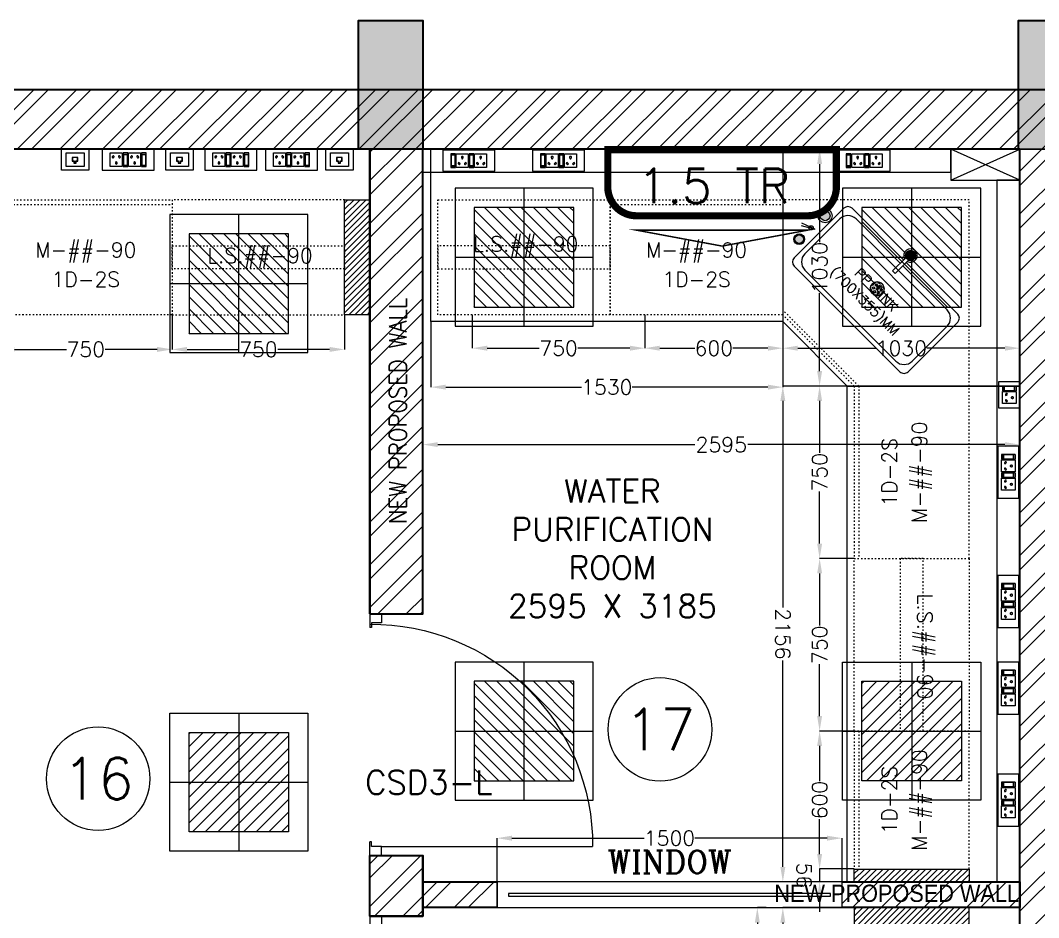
# Model space of a CAD drawing. Extents: x -52083 to 49512, y -145230 to 20224.
# Drawn here: x -31925 to -27499, y -102315 to -98414 of the extents above; entities that cross this region are included whole.
import ezdxf
from ezdxf.enums import TextEntityAlignment as Align

# ---------------------------------------------------------------- set-up
doc = ezdxf.new("R2010")
doc.units = 0
doc.header["$LTSCALE"] = 0.5
doc.header["$MEASUREMENT"] = 0
doc.header["$PDMODE"] = 32
doc.linetypes.add('ACAD_ISO03W100', pattern=[30, 12, -18])
for name, color, linetype, lineweight in [('0-1 AC UNIT', 8, 'Continuous', 25), ('1050x2100 Door', 6, 'Continuous', 5), ('COL', 1, 'Continuous', 35), ('DIM', 3, 'Continuous', 5), ('ELE-36W EMERGENCY  LED LIGHT', 7, 'Continuous', 25), ('ELE-36W LED LIGHT', 210, 'Continuous', 25), ('Hatch-1', 8, 'Continuous', 5), ('New Wall', 5, 'Continuous', 35), ('Sa-Block Text', 7, 'Continuous', 18), ('wall-1', 7, 'Continuous', 35)]:
    doc.layers.add(name, color=color, linetype=linetype, lineweight=lineweight)
for name, color, linetype in [('Asbuilt', 7, 'Continuous'), ('ELE 36W EMERGENCY LIGHT', 5, 'Continuous'), ('ELE 36W LED LIGHT', 6, 'Continuous'), ('LABOFAB', 7, 'Continuous'), ('PDF_Text', 5, 'Continuous'), ('SA-3MRP', 1, 'Continuous'), ('SA-6MRP', 1, 'Continuous'), ('SA-6MUP', 223, 'Continuous'), ('SA-FUR', 3, 'Continuous'), ('SA-Lan', 3, 'Continuous')]:
    doc.layers.add(name, color=color, linetype=linetype)
doc.styles.add('RomanS', font='romans.shx')
doc.styles.get("Standard").update_dxf_attribs({"font": 'romans.shx'})
doc.dimstyles.new('Sa-dim', dxfattribs={"dimtxt": 65, "dimasz": 65, "dimexe": 0, "dimexo": 0, "dimtad": 0, "dimdec": 0, "dimdsep": 46, "dimtxsty": 'Standard', "dimcen": 0, "dimclrd": 256, "dimclre": 7, "dimclrt": 1, "dimadec": 0, "dimazin": 0, "dimtfac": 1, "dimtdec": 0, "dimtmove": 0, "dimatfit": 3, "dimfxl": 1, "dimlwd": -1, "dimarcsym": 0})
pattern_1 = [(45, (22946.7, -16431.28), (-92.80777, 92.80777), []), (45, (23008.57, -16431.28), (-92.80777, 92.80777), [])]
pattern_2 = [(45, (22946.697, -16431.282), (-13.258252, 13.258252), [])]

# ---------------------------------------------------------------- blocks, each defined once
blk = doc.blocks.new('*D1038')
at = {"layer": 'Defpoints', "color": 0}
for p in [(-32015.5, -99694.4), (-31265.5, -99694.4), (-31265.5, -99844.5)]:
    blk.add_point(p, dxfattribs=at)
at = {"layer": 'DIM', "color": 7, "lineweight": -2}
for p, q in [((-32015.5, -99694.4), (-32015.5, -99844.5)), ((-31265.5, -99694.4), (-31265.5, -99844.5))]:
    blk.add_line(p, q, dxfattribs=at)
at = {"layer": 'DIM'}
for p, q in [((-31950.5, -99844.5), (-31724.7, -99844.5)), ((-31330.5, -99844.5), (-31556.3, -99844.5))]:
    blk.add_line(p, q, dxfattribs=at)
for points in [[(-31950.5, -99833.7), (-31950.5, -99855.3), (-32015.5, -99844.5)], [(-31330.5, -99833.7), (-31330.5, -99855.3), (-31265.5, -99844.5)]]:
    blk.add_solid(points, dxfattribs=at)
at = {"layer": 'DIM', "color": 1, "insert": (-31640.5, -99844.5), "char_height": 65, "attachment_point": 5}
blk.add_mtext('750', dxfattribs=at)
blk = doc.blocks.new('1050x2100')
at = {"layer": '1050x2100 Door'}
for p, q in [((289971.9, 46661.9), (289971.9, 46711.8)), ((289971.9, 46711.8), (290030.3, 46711.8)), ((289971.9, 46661.9), (289971.9, 46711.8)), ((290010.2, 46661.9), (290010.2, 46705.1)), ((290010.2, 46705.1), (290030.3, 46705.1)), ((290030.3, 46705.1), (290030.3, 46711.8)), ((291021.9, 46711.8), (290963.5, 46711.8)), ((290963.5, 46705.1), (290963.5, 46711.8)), ((290983.6, 46705.1), (290963.5, 46705.1)), ((290983.6, 46661.9), (290983.6, 46705.1)), ((291021.9, 46661.9), (291021.9, 46711.8)), ((289971.9, 46661.9), (290010.2, 46661.9)), ((291021.9, 46661.9), (290983.6, 46661.9)), ((290983.6, 46661.9), (290983.6, 45743.9))]:
    blk.add_line(p, q, dxfattribs=at)
blk.add_arc((290976, 46702.9), 959, 179.4701, 270.4563, dxfattribs=at)
blk = doc.blocks.new('A$C054a1436')
at = {"color": 1}
blk.add_circle((225, 225), 225, dxfattribs=at)
blk.add_attdef('T1', text='', height=180).set_placement((225, 225), align=Align.MIDDLE_CENTER)
blk = doc.blocks.new('*D1132')
at = {"layer": 'Defpoints', "color": 0}
for p in [(-31265.5, -99694.4), (-30515.5, -99694.4), (-31265.5, -99844.5)]:
    blk.add_point(p, dxfattribs=at)
at = {"layer": 'DIM', "color": 7, "lineweight": -2}
for p, q in [((-31265.5, -99694.4), (-31265.5, -99844.5)), ((-30515.5, -99694.4), (-30515.5, -99844.5))]:
    blk.add_line(p, q, dxfattribs=at)
at = {"layer": 'DIM'}
for p, q in [((-31200.5, -99844.5), (-30974.7, -99844.5)), ((-30580.5, -99844.5), (-30806.3, -99844.5))]:
    blk.add_line(p, q, dxfattribs=at)
for points in [[(-31200.5, -99833.7), (-31200.5, -99855.3), (-31265.5, -99844.5)], [(-30580.5, -99833.7), (-30580.5, -99855.3), (-30515.5, -99844.5)]]:
    blk.add_solid(points, dxfattribs=at)
at = {"layer": 'DIM', "color": 1, "insert": (-30890.5, -99844.5), "char_height": 65, "attachment_point": 5}
blk.add_mtext('750', dxfattribs=at)
blk = doc.blocks.new('*U94')
at = {"layer": 'SA-FUR', "color": 230, "linetype": 'ACAD_ISO03W100', "lineweight": 13}
blk.add_line((750, 20), (0, 20), dxfattribs=at)
blk.add_lwpolyline([(0, 500), (750, 500), (750, 0), (0, 0)], close=True, dxfattribs=at)
at = {"layer": 'SA-FUR', "color": 7}
for tag, p in [('TAG-2', (375, 377.6)), ('TAG', (375, 250))]:
    blk.add_attdef(tag, text='', height=65, rotation=180, dxfattribs=at).set_placement(p, align=Align.CENTER)
blk = doc.blocks.new('*U92')
at = {"layer": 'SA-FUR', "color": 230, "linetype": 'ACAD_ISO03W100', "lineweight": 13}
for points in [[(750, 500), (0, 500), (0, 0), (750, 0)], [(750, 200), (0, 200), (0, 300), (750, 300)]]:
    blk.add_lwpolyline(points, close=True, dxfattribs=at)
at = {"layer": 'SA-FUR', "color": 7}
blk.add_attdef('TAG-2', text='', height=65, dxfattribs=at).set_placement((382.1, 224.8), align=Align.CENTER)
blk = doc.blocks.new('*U117')
at = {"color": 5}
blk.add_wipeout([(50, 400), (50, 388), (1450, 388), (1450, 400)], dxfattribs=at)
blk.add_wipeout([(0, 450), (0, 338), (1500, 338), (1500, 450)], dxfattribs=at)
for points in [[(0, 450), (0, 338), (1500, 338), (1500, 450)], [(50, 400), (50, 388), (1450, 388), (1450, 400)]]:
    blk.add_lwpolyline(points, close=True, dxfattribs=at)
blk = doc.blocks.new('*D1173')
at = {"layer": 'Defpoints', "color": 0}
for p in [(-28353, -101969.7), (-29853, -102271.7), (-28353, -102271.7)]:
    blk.add_point(p, dxfattribs=at)
at = {"layer": 'DIM', "color": 7, "lineweight": -2}
for p, q in [((-29853, -102271.7), (-29853, -101969.7)), ((-28353, -102271.7), (-28353, -101969.7))]:
    blk.add_line(p, q, dxfattribs=at)
at = {"layer": 'DIM'}
for p, q in [((-29788, -101969.7), (-29213.5, -101969.7)), ((-28418, -101969.7), (-28992.5, -101969.7))]:
    blk.add_line(p, q, dxfattribs=at)
for points in [[(-29788, -101958.9), (-29788, -101980.5), (-29853, -101969.7)], [(-28418, -101958.9), (-28418, -101980.5), (-28353, -101969.7)]]:
    blk.add_solid(points, dxfattribs=at)
at = {"layer": 'DIM', "color": 1, "insert": (-29103, -101969.7), "char_height": 65, "attachment_point": 5}
blk.add_mtext('1500', dxfattribs=at)
blk = doc.blocks.new('750MM CONER CABINET')
at = {"layer": 'LABOFAB', "color": 96, "lineweight": 13, "true_color": 0x008500}
for p, q in [((-280, 1030), (750, 1030)), ((-280, 1030), (-280, 280)), ((750, 1030), (750, 0)), ((0, 0), (-280, 280)), ((750, 0), (0, 0))]:
    blk.add_line(p, q, dxfattribs=at)
at = {"layer": 'LABOFAB', "color": 230, "linetype": 'ACAD_ISO03W100', "lineweight": 13}
for p, q in [((530, 810), (-280, 810)), ((530, 0), (530, 810)), ((50, 0), (-280, 330)), ((30, 0), (-280, 310))]:
    blk.add_line(p, q, dxfattribs=at)
blk = doc.blocks.new('*U118')
at = {"layer": 'SA-FUR', "color": 230, "linetype": 'ACAD_ISO03W100', "lineweight": 13}
blk.add_line((600, 20), (0, 20), dxfattribs=at)
blk.add_lwpolyline([(0, 500), (600, 500), (600, 0), (0, 0)], close=True, dxfattribs=at)
at = {"layer": 'SA-FUR', "color": 7}
for tag, p in [('TAG', (300, 316.2)), ('TAG-2', (300, 185.8))]:
    blk.add_attdef(tag, text='', height=65, rotation=180, dxfattribs=at).set_placement(p, align=Align.CENTER)
blk = doc.blocks.new('*U95')
at = {"layer": 'SA-FUR', "color": 230, "linetype": 'ACAD_ISO03W100', "lineweight": 13}
blk.add_line((750, 20), (0, 20), dxfattribs=at)
blk.add_lwpolyline([(0, 500), (750, 500), (750, 0), (0, 0)], close=True, dxfattribs=at)
at = {"layer": 'SA-FUR', "color": 7}
for tag, p in [('TAG', (375, 316.2)), ('TAG-2', (375, 185.8))]:
    blk.add_attdef(tag, text='', height=65, rotation=180, dxfattribs=at).set_placement(p, align=Align.CENTER)
blk = doc.blocks.new('A$Ca55ee631')
at = {"layer": 'SA-FUR', "color": 1}
for p, q in [((0, 0), (135, 300)), ((0, 300), (135, 0))]:
    blk.add_line(p, q, dxfattribs=at)
blk.add_lwpolyline([(0, 0), (135, 0), (135, 300), (0, 300)], close=True, dxfattribs=at)
blk = doc.blocks.new('*U124')
at = {"color": 1}
blk.add_lwpolyline([(-1220.2, 0), (1830.8, 0), (1830.8, 100), (-1220.2, 100)], close=True, dxfattribs=at)
blk = doc.blocks.new('*D1174')
at = {"layer": 'Defpoints', "color": 0}
for p in [(-29210.5, -99693.7), (-28610.5, -99693.7), (-29210.5, -99839.2)]:
    blk.add_point(p, dxfattribs=at)
at = {"layer": 'DIM', "color": 7, "lineweight": -2}
for p, q in [((-29210.5, -99693.7), (-29210.5, -99839.2)), ((-28610.5, -99693.7), (-28610.5, -99839.2))]:
    blk.add_line(p, q, dxfattribs=at)
at = {"layer": 'DIM'}
for p, q in [((-29145.5, -99839.2), (-28993.2, -99839.2)), ((-28675.5, -99839.2), (-28827.9, -99839.2))]:
    blk.add_line(p, q, dxfattribs=at)
for points in [[(-29145.5, -99828.3), (-29145.5, -99850), (-29210.5, -99839.2)], [(-28675.5, -99828.3), (-28675.5, -99850), (-28610.5, -99839.2)]]:
    blk.add_solid(points, dxfattribs=at)
at = {"layer": 'DIM', "color": 1, "insert": (-28910.5, -99839.2), "char_height": 65, "attachment_point": 5}
blk.add_mtext('600', dxfattribs=at)
blk = doc.blocks.new('*D1175')
at = {"layer": 'Defpoints', "color": 0}
for p in [(-29960.5, -99693.7), (-29210.5, -99693.7), (-29960.5, -99839.2)]:
    blk.add_point(p, dxfattribs=at)
at = {"layer": 'DIM', "color": 7, "lineweight": -2}
for p, q in [((-29960.5, -99693.7), (-29960.5, -99839.2)), ((-29210.5, -99693.7), (-29210.5, -99839.2))]:
    blk.add_line(p, q, dxfattribs=at)
at = {"layer": 'DIM'}
for p, q in [((-29895.5, -99839.2), (-29669.7, -99839.2)), ((-29275.5, -99839.2), (-29501.3, -99839.2))]:
    blk.add_line(p, q, dxfattribs=at)
for points in [[(-29895.5, -99828.3), (-29895.5, -99850), (-29960.5, -99839.2)], [(-29275.5, -99828.3), (-29275.5, -99850), (-29210.5, -99839.2)]]:
    blk.add_solid(points, dxfattribs=at)
at = {"layer": 'DIM', "color": 1, "insert": (-29585.5, -99839.2), "char_height": 65, "attachment_point": 5}
blk.add_mtext('750', dxfattribs=at)
blk = doc.blocks.new('*D1176')
at = {"layer": 'Defpoints', "color": 0}
for p in [(-28300.5, -100003.7), (-28450.6, -100753.7), (-28300.5, -100753.7)]:
    blk.add_point(p, dxfattribs=at)
at = {"layer": 'DIM', "color": 7, "lineweight": -2}
for p, q in [((-28300.5, -100003.7), (-28450.6, -100003.7)), ((-28300.5, -100753.7), (-28450.6, -100753.7))]:
    blk.add_line(p, q, dxfattribs=at)
at = {"layer": 'DIM'}
for p, q in [((-28450.6, -100068.7), (-28450.6, -100294.5)), ((-28450.6, -100688.7), (-28450.6, -100462.9))]:
    blk.add_line(p, q, dxfattribs=at)
for points in [[(-28461.4, -100068.7), (-28439.8, -100068.7), (-28450.6, -100003.7)], [(-28461.4, -100688.7), (-28439.8, -100688.7), (-28450.6, -100753.7)]]:
    blk.add_solid(points, dxfattribs=at)
at = {"layer": 'DIM', "color": 1, "insert": (-28450.6, -100378.7), "char_height": 65, "attachment_point": 5, "rotation": 90}
blk.add_mtext('750', dxfattribs=at)
blk = doc.blocks.new('*D1177')
at = {"layer": 'Defpoints', "color": 0}
for p in [(-28300.5, -100753.7), (-28450.6, -101503.7), (-28300.5, -101503.7)]:
    blk.add_point(p, dxfattribs=at)
at = {"layer": 'DIM', "color": 7, "lineweight": -2}
for p, q in [((-28300.5, -100753.7), (-28450.6, -100753.7)), ((-28300.5, -101503.7), (-28450.6, -101503.7))]:
    blk.add_line(p, q, dxfattribs=at)
at = {"layer": 'DIM'}
for p, q in [((-28450.6, -100818.7), (-28450.6, -101044.5)), ((-28450.6, -101438.7), (-28450.6, -101212.9))]:
    blk.add_line(p, q, dxfattribs=at)
for points in [[(-28461.4, -100818.7), (-28439.8, -100818.7), (-28450.6, -100753.7)], [(-28461.4, -101438.7), (-28439.8, -101438.7), (-28450.6, -101503.7)]]:
    blk.add_solid(points, dxfattribs=at)
at = {"layer": 'DIM', "color": 1, "insert": (-28450.6, -101128.7), "char_height": 65, "attachment_point": 5, "rotation": 90}
blk.add_mtext('750', dxfattribs=at)
blk = doc.blocks.new('*D1178')
at = {"layer": 'Defpoints', "color": 0}
for p in [(-28300.5, -101503.7), (-28450.6, -102103.7), (-28300.5, -102103.7)]:
    blk.add_point(p, dxfattribs=at)
at = {"layer": 'DIM', "color": 7, "lineweight": -2}
for p, q in [((-28300.5, -101503.7), (-28450.6, -101503.7)), ((-28300.5, -102103.7), (-28450.6, -102103.7))]:
    blk.add_line(p, q, dxfattribs=at)
at = {"layer": 'DIM'}
for p, q in [((-28450.6, -101568.7), (-28450.6, -101721.1)), ((-28450.6, -102038.7), (-28450.6, -101886.4))]:
    blk.add_line(p, q, dxfattribs=at)
for points in [[(-28461.4, -101568.7), (-28439.8, -101568.7), (-28450.6, -101503.7)], [(-28461.4, -102038.7), (-28439.8, -102038.7), (-28450.6, -102103.7)]]:
    blk.add_solid(points, dxfattribs=at)
at = {"layer": 'DIM', "color": 1, "insert": (-28450.6, -101803.7), "char_height": 65, "attachment_point": 5, "rotation": 90}
blk.add_mtext('600', dxfattribs=at)
blk = doc.blocks.new('*D1179')
at = {"layer": 'Defpoints', "color": 0}
for p in [(-28300.5, -102103.7), (-28450.6, -102159.7), (-28300.5, -102159.7)]:
    blk.add_point(p, dxfattribs=at)
at = {"layer": 'DIM'}
for p, q in [((-28450.6, -102038.7), (-28450.6, -101973.7)), ((-28450.6, -102103.7), (-28450.6, -102159.7)), ((-28450.6, -102103.7), (-28450.6, -102159.7)), ((-28450.6, -102224.7), (-28450.6, -102289.7))]:
    blk.add_line(p, q, dxfattribs=at)
at = {"layer": 'DIM', "color": 7, "lineweight": -2}
for p, q in [((-28300.5, -102103.7), (-28450.6, -102103.7)), ((-28300.5, -102159.7), (-28450.6, -102159.7))]:
    blk.add_line(p, q, dxfattribs=at)
at = {"layer": 'DIM'}
for points in [[(-28461.4, -102038.7), (-28439.8, -102038.7), (-28450.6, -102103.7)], [(-28461.4, -102224.7), (-28439.8, -102224.7), (-28450.6, -102159.7)]]:
    blk.add_solid(points, dxfattribs=at)
at = {"layer": 'DIM', "color": 1, "insert": (-28517.8, -102131.7), "char_height": 65, "attachment_point": 5, "rotation": 270}
blk.add_mtext('56', dxfattribs=at)
blk = doc.blocks.new('*D1180')
at = {"layer": 'Defpoints', "color": 0}
for p in [(-28450.6, -98973.7), (-28330.5, -98973.7), (-28330.5, -100003.7)]:
    blk.add_point(p, dxfattribs=at)
at = {"layer": 'DIM', "color": 7, "lineweight": -2}
for p, q in [((-28330.5, -98973.7), (-28450.6, -98973.7)), ((-28330.5, -100003.7), (-28450.6, -100003.7))]:
    blk.add_line(p, q, dxfattribs=at)
at = {"layer": 'DIM'}
for p, q in [((-28450.6, -99038.7), (-28450.6, -99378.2)), ((-28450.6, -99938.7), (-28450.6, -99599.2))]:
    blk.add_line(p, q, dxfattribs=at)
for points in [[(-28461.4, -99038.7), (-28439.8, -99038.7), (-28450.6, -98973.7)], [(-28461.4, -99938.7), (-28439.8, -99938.7), (-28450.6, -100003.7)]]:
    blk.add_solid(points, dxfattribs=at)
at = {"layer": 'DIM', "color": 1, "insert": (-28450.6, -99488.7), "char_height": 65, "attachment_point": 5, "rotation": 90}
blk.add_mtext('1030', dxfattribs=at)
blk = doc.blocks.new('*D1181')
at = {"layer": 'Defpoints', "color": 0}
for p in [(-28610.5, -99723.7), (-27580.5, -99723.7), (-27580.5, -99839.2)]:
    blk.add_point(p, dxfattribs=at)
at = {"layer": 'DIM', "color": 7, "lineweight": -2}
for p, q in [((-28610.5, -99723.7), (-28610.5, -99839.2)), ((-27580.5, -99723.7), (-27580.5, -99839.2))]:
    blk.add_line(p, q, dxfattribs=at)
at = {"layer": 'DIM'}
for p, q in [((-28545.5, -99839.2), (-28206, -99839.2)), ((-27645.5, -99839.2), (-27985, -99839.2))]:
    blk.add_line(p, q, dxfattribs=at)
for points in [[(-28545.5, -99828.3), (-28545.5, -99850), (-28610.5, -99839.2)], [(-27645.5, -99828.3), (-27645.5, -99850), (-27580.5, -99839.2)]]:
    blk.add_solid(points, dxfattribs=at)
at = {"layer": 'DIM', "color": 1, "insert": (-28095.5, -99839.2), "char_height": 65, "attachment_point": 5}
blk.add_mtext('1030', dxfattribs=at)
blk = doc.blocks.new('*D1182')
at = {"layer": 'Defpoints', "color": 0}
for p in [(-30140.5, -99723.7), (-28610.5, -99723.7), (-30140.5, -100008.5)]:
    blk.add_point(p, dxfattribs=at)
at = {"layer": 'DIM', "color": 7, "lineweight": -2}
for p, q in [((-30140.5, -99723.7), (-30140.5, -100008.5)), ((-28610.5, -99723.7), (-28610.5, -100008.5))]:
    blk.add_line(p, q, dxfattribs=at)
at = {"layer": 'DIM'}
for p, q in [((-30075.5, -100008.5), (-29486, -100008.5)), ((-28675.5, -100008.5), (-29265, -100008.5))]:
    blk.add_line(p, q, dxfattribs=at)
for points in [[(-30075.5, -99997.7), (-30075.5, -100019.3), (-30140.5, -100008.5)], [(-28675.5, -99997.7), (-28675.5, -100019.3), (-28610.5, -100008.5)]]:
    blk.add_solid(points, dxfattribs=at)
at = {"layer": 'DIM', "color": 1, "insert": (-29375.5, -100008.5), "char_height": 65, "attachment_point": 5}
blk.add_mtext('1530', dxfattribs=at)
blk = doc.blocks.new('*D1183')
at = {"layer": 'Defpoints', "color": 0}
for p in [(-28330.5, -100003.7), (-28610.5, -102159.7), (-28330.5, -102159.7)]:
    blk.add_point(p, dxfattribs=at)
at = {"layer": 'DIM', "color": 7, "lineweight": -2}
for p, q in [((-28330.5, -100003.7), (-28610.5, -100003.7)), ((-28330.5, -102159.7), (-28610.5, -102159.7))]:
    blk.add_line(p, q, dxfattribs=at)
at = {"layer": 'DIM'}
for p, q in [((-28610.5, -100068.7), (-28610.5, -100966.6)), ((-28610.5, -102094.7), (-28610.5, -101196.9))]:
    blk.add_line(p, q, dxfattribs=at)
for points in [[(-28621.3, -100068.7), (-28599.7, -100068.7), (-28610.5, -100003.7)], [(-28621.3, -102094.7), (-28599.7, -102094.7), (-28610.5, -102159.7)]]:
    blk.add_solid(points, dxfattribs=at)
at = {"layer": 'DIM', "color": 1, "insert": (-28610.5, -101081.7), "char_height": 65, "attachment_point": 5, "rotation": 270}
blk.add_mtext('2156', dxfattribs=at)
blk = doc.blocks.new('*U119')
at = {"layer": '0-1 AC UNIT', "color": 3, "const_width": 31.2}
blk.add_lwpolyline([(-272.5, -287.5), (471.2, -287.5, 0.414214), (596.2, -162.5), (596.2, 0), (-397.5, 0), (-397.5, -162.5, 0.414214)], format="xyb", close=True, dxfattribs=at)
at = {"layer": '0-1 AC UNIT', "color": 3, "const_width": 6.25}
blk.add_lwpolyline([(471.2, -350), (99.4, -419.2), (-272.5, -350), (471.2, -350)], dxfattribs=at)
blk = doc.blocks.new('3M-RP-AC')
at = {"color": 245}
for p, q in [((18.3, 75.8), (18.3, 16.2)), ((18.3, 75.8), (18.3, 16.2)), ((39.1, 75.8), (18.3, 75.8)), ((18.3, 75.8), (39.1, 75.8)), ((20.1, 69.3), (20.1, 22.7)), ((37.3, 69.3), (20.1, 69.3)), ((37.3, 22.7), (37.3, 69.3)), ((39.1, 16.2), (39.1, 75.8)), ((42.5, 75.8), (94.7, 75.8)), ((42.5, 16.2), (42.5, 75.8)), ((94.7, 75.8), (94.7, 16.2)), ((18.3, 16.2), (39.1, 16.2)), ((20.1, 24.8), (37.3, 24.8)), ((20.1, 22.7), (37.3, 22.7)), ((94.7, 16.2), (42.5, 16.2))]:
    blk.add_line(p, q, dxfattribs=at)
blk.add_lwpolyline([(0, 0), (113, 0), (113, 92), (0, 92)], close=True, dxfattribs=at)
for centre, radius, start, end in [((68.6, 60.7), 4.06, 307.1584, 232.8416), ((68.6, 56.6), 2.59, 161.4031, 18.5969), ((53.7, 34.4), 3.5, 5.2689, 272.51), ((56.5, 32), 2.82, 202.6838, 75.0951), ((80.7, 32), 2.82, 104.9049, 337.3162), ((83.5, 34.4), 3.5, 267.49, 174.7311)]:
    blk.add_arc(centre, radius, start, end, dxfattribs=at)
at = {"layer": 'Sa-Block Text', "flags": 1}
for tag, p in [('LAB', (56.5, 92)), ('ITEM', (56.5, -35)), ('CATALOGUE', (87, -160))]:
    blk.add_attdef(tag, text='', height=65, dxfattribs=at).set_placement(p, align=Align.MIDDLE_CENTER)
blk = doc.blocks.new('*U133')
at = {"ltscale": 300}
for p, q in [((-78.1, 29.8), (-78.1, -29.8)), ((-78.1, 29.8), (-78.1, -29.8)), ((-57.3, 29.8), (-78.1, 29.8)), ((-78.1, 29.8), (-57.3, 29.8)), ((-76.3, 23.3), (-76.3, -23.3)), ((-59.1, 23.3), (-76.3, 23.3)), ((-59.1, -23.3), (-59.1, 23.3)), ((-57.3, -29.8), (-57.3, 29.8)), ((-53.9, 29.8), (-1.7, 29.8)), ((-53.9, -29.8), (-53.9, 29.8)), ((-1.7, 29.8), (-1.7, -29.8)), ((1.7, 29.8), (1.7, -29.8)), ((1.7, 29.8), (1.7, -29.8)), ((22.5, 29.8), (1.7, 29.8)), ((1.7, 29.8), (22.5, 29.8)), ((3.5, 23.3), (3.5, -23.3)), ((20.7, 23.3), (3.5, 23.3)), ((20.7, -23.3), (20.7, 23.3)), ((22.5, -29.8), (22.5, 29.8)), ((25.9, -29.8), (25.9, 29.8)), ((25.9, 29.8), (78.1, 29.8)), ((78.1, 29.8), (78.1, -29.8)), ((-78.1, -29.8), (-57.3, -29.8)), ((-76.3, -21.2), (-59.1, -21.2)), ((-76.3, -23.3), (-59.1, -23.3)), ((-1.7, -29.8), (-53.9, -29.8)), ((1.7, -29.8), (22.5, -29.8)), ((3.5, -21.2), (20.7, -21.2)), ((3.5, -23.3), (20.7, -23.3)), ((78.1, -29.8), (25.9, -29.8))]:
    blk.add_line(p, q, dxfattribs=at)
blk.add_lwpolyline([(-113, -46), (113, -46), (113, 46), (-113, 46)], close=True, dxfattribs=at)
for centre, radius, start, end in [((-27.8, 14.7), 4.06, 307.1584, 232.8416), ((-27.8, 10.6), 2.59, 161.4031, 18.5969), ((52, 14.7), 4.06, 307.1584, 232.8416), ((52, 10.6), 2.59, 161.4031, 18.5969), ((-42.7, -11.6), 3.5, 5.2689, 272.51), ((-39.9, -14), 2.82, 202.6838, 75.0951), ((-15.7, -14), 2.82, 104.9049, 337.3162), ((-12.9, -11.6), 3.5, 267.49, 174.7311), ((37.1, -11.6), 3.5, 5.2689, 272.51), ((39.9, -14), 2.82, 202.6838, 75.0951), ((64.1, -14), 2.82, 104.9049, 337.3162), ((66.9, -11.6), 3.5, 267.49, 174.7311)]:
    blk.add_arc(centre, radius, start, end, dxfattribs=at)
at = {"layer": 'Sa-Block Text', "flags": 1}
for tag, p in [('PROJECTNAME', (102.4, 776)), ('FLOOR', (102.4, 686.5)), ('LABNAME', (102.4, 577)), ('ITEMNO:', (102.4, 479.7))]:
    blk.add_attdef(tag, text='', height=65, dxfattribs=at).set_placement(p, align=Align.MIDDLE_CENTER)
at = {"layer": 'Sa-Block Text'}
blk.add_attdef('CATALOGUE', text='', height=65, dxfattribs=at).set_placement((102.4, 360.5), align=Align.MIDDLE_CENTER)
blk = doc.blocks.new('*U130')
for p, q in [((-78.1, 29.8), (-78.1, -29.8)), ((-78.1, 29.8), (-78.1, -29.8)), ((-57.3, 29.8), (-78.1, 29.8)), ((-78.1, 29.8), (-57.3, 29.8)), ((-76.3, 23.3), (-76.3, -23.3)), ((-59.1, 23.3), (-76.3, 23.3)), ((-59.1, -23.3), (-59.1, 23.3)), ((-57.3, -29.8), (-57.3, 29.8)), ((-53.9, 29.8), (-1.7, 29.8)), ((-53.9, -29.8), (-53.9, 29.8)), ((-1.7, 29.8), (-1.7, -29.8)), ((1.7, 29.8), (1.7, -29.8)), ((1.7, 29.8), (1.7, -29.8)), ((22.5, 29.8), (1.7, 29.8)), ((1.7, 29.8), (22.5, 29.8)), ((3.5, 23.3), (3.5, -23.3)), ((20.7, 23.3), (3.5, 23.3)), ((20.7, -23.3), (20.7, 23.3)), ((22.5, -29.8), (22.5, 29.8)), ((25.9, -29.8), (25.9, 29.8)), ((25.9, 29.8), (78.1, 29.8)), ((78.1, 29.8), (78.1, -29.8)), ((-78.1, -29.8), (-57.3, -29.8)), ((-76.3, -21.2), (-59.1, -21.2)), ((-76.3, -23.3), (-59.1, -23.3)), ((-1.7, -29.8), (-53.9, -29.8)), ((1.7, -29.8), (22.5, -29.8)), ((3.5, -21.2), (20.7, -21.2)), ((3.5, -23.3), (20.7, -23.3)), ((78.1, -29.8), (25.9, -29.8))]:
    blk.add_line(p, q)
blk.add_lwpolyline([(-113, -46), (113, -46), (113, 46), (-113, 46)], close=True)
for centre, radius, start, end in [((-27.8, 14.7), 4.06, 307.1584, 232.8416), ((-27.8, 10.6), 2.59, 161.4031, 18.5969), ((52, 14.7), 4.06, 307.1584, 232.8416), ((52, 10.6), 2.59, 161.4031, 18.5969), ((-42.7, -11.6), 3.5, 5.2689, 272.51), ((-39.9, -14), 2.82, 202.6838, 75.0951), ((-15.7, -14), 2.82, 104.9049, 337.3162), ((-12.9, -11.6), 3.5, 267.49, 174.7311), ((37.1, -11.6), 3.5, 5.2689, 272.51), ((39.9, -14), 2.82, 202.6838, 75.0951), ((64.1, -14), 2.82, 104.9049, 337.3162), ((66.9, -11.6), 3.5, 267.49, 174.7311)]:
    blk.add_arc(centre, radius, start, end)
at = {"layer": 'Sa-Block Text', "flags": 1}
for tag, p in [('PROJECTNAME', (14.8, 619.1)), ('FLOOR', (14.8, 529.6)), ('LABNAME', (14.8, 420.1)), ('ITEMNO:', (14.8, 322.8))]:
    blk.add_attdef(tag, text='', height=65, dxfattribs=at).set_placement(p, align=Align.MIDDLE_CENTER)
at = {"layer": 'Sa-Block Text'}
blk.add_attdef('CATALOGUE', text='', height=65, dxfattribs=at).set_placement((14.8, 173.9), align=Align.MIDDLE_CENTER)
blk = doc.blocks.new('*D1184')
at = {"layer": 'Defpoints', "color": 0}
for p in [(-27580.5, -100258.4), (-30175.5, -100786.9), (-27580.5, -100786.9)]:
    blk.add_point(p, dxfattribs=at)
at = {"layer": 'DIM', "color": 7, "lineweight": -2}
for p, q in [((-30175.5, -100786.9), (-30175.5, -100258.4)), ((-27580.5, -100786.9), (-27580.5, -100258.4))]:
    blk.add_line(p, q, dxfattribs=at)
at = {"layer": 'DIM'}
for p, q in [((-30110.5, -100258.4), (-28993.2, -100258.4)), ((-27645.5, -100258.4), (-28762.9, -100258.4))]:
    blk.add_line(p, q, dxfattribs=at)
for points in [[(-30110.5, -100247.6), (-30110.5, -100269.2), (-30175.5, -100258.4)], [(-27645.5, -100247.6), (-27645.5, -100269.2), (-27580.5, -100258.4)]]:
    blk.add_solid(points, dxfattribs=at)
at = {"layer": 'DIM', "color": 1, "insert": (-28878, -100258.4), "char_height": 65, "attachment_point": 5}
blk.add_mtext('2595', dxfattribs=at)
blk = doc.blocks.new('*D1191')
at = {"layer": 'Defpoints', "color": 0}
for p in [(-28610.5, -102271.7), (-28330.5, -102271.7), (-28330.5, -103748.7)]:
    blk.add_point(p, dxfattribs=at)
at = {"layer": 'DIM', "color": 7, "lineweight": -2}
for p, q in [((-28330.5, -102271.7), (-28610.5, -102271.7)), ((-28330.5, -103748.7), (-28610.5, -103748.7))]:
    blk.add_line(p, q, dxfattribs=at)
at = {"layer": 'DIM'}
for p, q in [((-28610.5, -102336.7), (-28610.5, -102899.7)), ((-28610.5, -103683.7), (-28610.5, -103120.7))]:
    blk.add_line(p, q, dxfattribs=at)
for points in [[(-28621.3, -102336.7), (-28599.7, -102336.7), (-28610.5, -102271.7)], [(-28621.3, -103683.7), (-28599.7, -103683.7), (-28610.5, -103748.7)]]:
    blk.add_solid(points, dxfattribs=at)
at = {"layer": 'DIM', "color": 1, "insert": (-28610.5, -103010.2), "char_height": 65, "attachment_point": 5, "rotation": 90}
blk.add_mtext('1477', dxfattribs=at)
blk = doc.blocks.new('*D1194')
at = {"layer": 'Defpoints', "color": 0}
for p in [(-28721.4, -102271.7), (-28683.5, -102271.7), (-28682.2, -104028.7)]:
    blk.add_point(p, dxfattribs=at)
at = {"layer": 'DIM', "color": 7, "lineweight": -2}
for p, q in [((-28683.5, -102271.7), (-28721.4, -102271.7)), ((-28682.2, -104028.7), (-28721.4, -104028.7))]:
    blk.add_line(p, q, dxfattribs=at)
at = {"layer": 'DIM'}
for p, q in [((-28721.4, -102336.7), (-28721.4, -103039.7)), ((-28721.4, -103963.7), (-28721.4, -103260.7))]:
    blk.add_line(p, q, dxfattribs=at)
for points in [[(-28732.3, -102336.7), (-28710.6, -102336.7), (-28721.4, -102271.7)], [(-28732.3, -103963.7), (-28710.6, -103963.7), (-28721.4, -104028.7)]]:
    blk.add_solid(points, dxfattribs=at)
at = {"layer": 'DIM', "color": 1, "insert": (-28721.4, -103150.2), "char_height": 65, "attachment_point": 5, "rotation": 90}
blk.add_mtext('1757', dxfattribs=at)
blk = doc.blocks.new('*U132')
for points in [[(-59.4, 46), (59.4, 46), (59.4, -46), (-59.4, -46)], [(-39.1, 29.8), (39.1, 29.8), (39.1, -29.8), (-39.1, -29.8)], [(12.4, 5.6), (5.4, 5.6), (5.4, 14.6), (-5.4, 14.6), (-5.4, 5.6), (-12.4, 5.6), (-12.4, -10.5), (12.4, -10.5)], [(11.1, 4.3), (4.1, 4.3), (4.1, 13.4), (-4.1, 13.4), (-4.1, 4.3), (-11.1, 4.3), (-11.1, -9.2), (11.1, -9.2)]]:
    blk.add_lwpolyline(points, close=True)
at = {"layer": 'Sa-Block Text', "flags": 1}
for tag, p in [('PROJECTNAME', (15.2, 670.6)), ('FLOOR', (15.2, 581.1)), ('LABNAME', (15.2, 471.6)), ('ITEMNO:', (15.2, 374.3))]:
    blk.add_attdef(tag, text='', height=65, dxfattribs=at).set_placement(p, align=Align.MIDDLE_CENTER)
at = {"layer": 'Sa-Block Text'}
blk.add_attdef('CATALOGUE', text='', height=65, dxfattribs=at).set_placement((15.2, 223), align=Align.MIDDLE_CENTER)
blk = doc.blocks.new('PP SINK-700X355')
at = {"linetype": 'ByBlock', "lineweight": 5, "ltscale": 10}
blk.add_hatch(color=3, dxfattribs=at).paths.add_polyline_path([(-21.4, 389.9, 1), (21.4, 389.9, 1)])
at = {"linetype": 'ByBlock', "lineweight": 5}
h = blk.add_hatch(dxfattribs=at)
h.set_pattern_fill('HEX', color=3, scale=40, style=0)
h.set_pattern_definition([(1e-09, (-34097.917, -448425.806), (-2e-10, 8.66025404), [5, -10]), (120, (-34097.917, -448425.806), (-7.5, -4.33012702), [5, -10]), (60, (-34092.917, -448425.806), (-7.5, 4.33012702), [5, -10])])
h.paths.add_polyline_path([(-30, 185.2, 1), (30, 185.2, 1)])
at = {"color": 3, "linetype": 'ByBlock', "lineweight": 5}
for p, q in [((-8.1, 355), (-325, 355)), ((325, 355), (8.1, 355)), ((-350, 330), (-350, 25)), ((-8.1, 335), (-280, 335)), ((280, 335), (8.1, 335)), ((350, 25), (350, 330)), ((-330, 285), (-330, 70)), ((330, 70), (330, 285)), ((325, 0), (-325, 0)), ((280, 20), (-280, 20))]:
    blk.add_line(p, q, dxfattribs=at)
at = {"color": 3, "linetype": 'ByBlock', "lineweight": 5, "ltscale": 10}
for p, q in [((-8.1, 287.6), (-8.1, 370.1)), ((8.1, 287.6), (8.1, 370.1)), ((0, 287.6), (-8.1, 287.6)), ((0, 287.6), (8.1, 287.6))]:
    blk.add_line(p, q, dxfattribs=at)
blk.add_circle((0, 389.9), 21.4, dxfattribs=at)
at = {"color": 3, "linetype": 'ByBlock', "lineweight": 5}
blk.add_circle((0, 185.2), 30, dxfattribs=at)
at = {"color": 3, "linetype": 'ByBlock', "lineweight": 5, "ltscale": 10}
for radius, start, end in [(29.4, 285.896, 254.104), (21.4, 292.1607, 247.8393)]:
    blk.add_arc((0, 389.9), radius, start, end, dxfattribs=at)
at = {"color": 3, "linetype": 'ByBlock', "lineweight": 5}
for centre, radius, start, end in [((-325, 330), 25, 90, 180), ((325, 330), 25, 0, 90), ((-280, 285), 50, 90, 180), ((280, 285), 50, 0, 90), ((0, 185.2), 30, 0, 180), ((0, 185.2), 30, 180, 0), ((-280, 70), 50, 180, 270), ((280, 70), 50, 270, 0), ((-325, 25), 25, 180, 270), ((325, 25), 25, 270, 0)]:
    blk.add_arc(centre, radius, start, end, dxfattribs=at)
blk = doc.blocks.new('ELE.EMERGENCY 40W LED LIGHT')
at = {"layer": 'ELE-36W EMERGENCY  LED LIGHT'}
h = blk.add_hatch(dxfattribs=at)
h.set_pattern_fill('ANSI31', color=5, scale=300, style=0)
h.paths.add_polyline_path([(-207.7, -207.7), (-207.7, 207.7), (207.7, 207.7), (207.7, -207.7)])
for p, q in [((0, 288), (0, -288)), ((-288, 0), (288, 0))]:
    blk.add_line(p, q, dxfattribs=at)
for points in [[(-288, -288), (-288, 288), (288, 288), (288, -288)], [(-207.7, -207.7), (-207.7, 207.7), (207.7, 207.7), (207.7, -207.7)]]:
    blk.add_lwpolyline(points, close=True, dxfattribs=at)
blk = doc.blocks.new('light300x600')
at = {"layer": 'ELE-36W LED LIGHT', "lineweight": 25}
for p, q in [((918214.7, -78407.4), (918214.7, -79007.4)), ((918814.7, -78407.4), (918214.7, -78407.4)), ((918514.7, -78407.4), (918514.7, -79007.4)), ((918814.7, -79007.4), (918814.7, -78407.4)), ((918298.3, -78491.3), (918298.6, -78491)), ((918298.3, -78544.3), (918351.6, -78491)), ((918298.3, -78597.3), (918404.7, -78491)), ((918298.3, -78650.4), (918457.7, -78491)), ((918298.3, -78703.4), (918510.7, -78491)), ((918298.3, -78756.4), (918563.8, -78491)), ((918298.3, -78809.5), (918616.8, -78491)), ((918298.3, -78862.5), (918669.8, -78491)), ((918298.3, -78915.5), (918722.9, -78491)), ((918298.3, -78491), (918298.3, -78923.7)), ((918731.1, -78491), (918298.3, -78491)), ((918731.1, -78923.7), (918731.1, -78491)), ((918343.2, -78923.7), (918731.1, -78535.8)), ((918396.2, -78923.7), (918731.1, -78588.8)), ((918449.2, -78923.7), (918731.1, -78641.9)), ((918502.3, -78923.7), (918731.1, -78694.9)), ((918214.7, -78707.4), (918814.7, -78707.4)), ((918555.3, -78923.7), (918731.1, -78747.9)), ((918608.3, -78923.7), (918731.1, -78801)), ((918661.3, -78923.7), (918731.1, -78854)), ((918714.4, -78923.7), (918731.1, -78907)), ((918298.3, -78923.7), (918731.1, -78923.7)), ((918214.7, -79007.4), (918814.7, -79007.4))]:
    blk.add_line(p, q, dxfattribs=at)
blk = doc.blocks.new('BARE')
at = {"layer": 'COL'}
h = blk.add_hatch(color=256, dxfattribs=at)
h.dxf.hatch_style = 1
h.paths.add_polyline_path([(-12623.5, -1357.6), (-12903.5, -1357.6), (-12903.5, -1917.6), (-12623.5, -1917.6)])
h = blk.add_hatch(color=256, dxfattribs=at)
h.dxf.hatch_style = 1
h.paths.add_polyline_path([(-9773.5, -1357.6), (-10033.5, -1357.6), (-10033.5, -1917.6), (-9773.5, -1917.6)])
at = {"layer": 'Hatch-1'}
h = blk.add_hatch(dxfattribs=at)
h.set_pattern_fill('ANSI32,_O', color=256, scale=350)
h.set_pattern_definition(pattern_1)
h.paths.add_polyline_path([(-29154.7, -1657.6), (-6505.5, -1657.6), (-6505.5, -1917.6), (-29154.7, -1917.6)])
h = blk.add_hatch(dxfattribs=at)
h.set_pattern_fill('ANSI32,_O', color=256, scale=350)
h.set_pattern_definition(pattern_1)
h.paths.add_polyline_path([(-12853.5, -3938.6), (-12623.5, -3938.6), (-12623.5, -1917.6), (-12853.5, -1917.6)])
h = blk.add_hatch(dxfattribs=at)
h.set_pattern_fill('ANSI32,_O', color=256, scale=350)
h.set_pattern_definition(pattern_1)
h.paths.add_polyline_path([(-10028.5, -1917.6), (-9798.5, -1917.6), (-9798.5, -7722.6), (-10028.5, -7722.6)])
h = blk.add_hatch(dxfattribs=at)
h.set_pattern_fill('ANSI32,_O', color=256, scale=350)
h.set_pattern_definition(pattern_1)
h.paths.add_polyline_path([(-12853.5, -4988.6), (-12623.5, -4988.6), (-12623.5, -5252.6), (-12853.5, -5252.6)])
h = blk.add_hatch(dxfattribs=at)
h.set_pattern_fill('ANSI32,_O', color=256, scale=350)
h.set_pattern_definition(pattern_1)
h.paths.add_polyline_path([(-12623.5, -5103.6), (-10028.5, -5103.6), (-10028.5, -5215.6), (-12623.5, -5215.6)])
at = {"layer": 'LABOFAB', "lineweight": 13, "ltscale": 0.1}
h = blk.add_hatch(dxfattribs=at)
h.set_pattern_fill('HEX', color=5, scale=0.4, angle=381.7955)
h.set_pattern_definition([(21.79551034, (-380551.0935, -254351.6707), (-0.816739466, 2.042458481), [1.27, -2.54]), (141.79551034, (-380551.0935, -254351.6707), (-1.360451198, -1.728546366), [1.27, -2.54]), (81.79551034, (-380549.9143, -254351.1991), (-2.177190664, 0.313912115), [1.27, -2.54])])
h.paths.add_polyline_path([(-10894.3, -2215.1, 1), (-10855, -2199.4, 1)])
h.paths.add_polyline_path([(-10969.6, -2302, 0.490237), (-10998.7, -2293.7), (-10984.9, -2328.1, 0.490237)])
h.paths.add_polyline_path([(-10998.7, -2293.7, 0.342069), (-11005.1, -2316.2, 0.342069), (-10984.9, -2328.1)])
at = {"layer": 'SA-FUR', "transparency": 33554687}
h = blk.add_hatch(dxfattribs=at)
h.set_pattern_fill('ANSI31', color=6, scale=150)
h.set_pattern_definition([(45, (-22605.654, -206035.184), (13.2582521, -13.2582521), [])])
h.paths.add_polyline_path([(-12963.5, -2637.6), (-12963.5, -2137.6), (-12853.5, -2137.6), (-12853.5, -2637.6)])
at = {"layer": 'SA-FUR'}
h = blk.add_hatch(dxfattribs=at)
h.set_pattern_fill('ANSI31', color=6, scale=150)
h.set_pattern_definition(pattern_2)
h.paths.add_polyline_path([(-10748.5, -5047.6), (-10248.5, -5047.6), (-10248.5, -5103.6), (-10748.5, -5103.6)])
h = blk.add_hatch(dxfattribs=at)
h.set_pattern_fill('ANSI31', color=6, scale=150)
h.set_pattern_definition(pattern_2)
h.paths.add_polyline_path([(-10748.5, -5312.6), (-10248.5, -5312.6), (-10248.5, -5215.6), (-10748.5, -5215.6)])
at = {"color": 3}
blk.add_line((-12588.5, -2667.6), (-12588.5, -1917.6), dxfattribs=at)
at = {"color": 1}
blk.add_lwpolyline([(-12623.5, -2017.6), (-10328.5, -2017.6), (-10328.5, -1917.6), (-12623.5, -1917.6)], close=True, dxfattribs=at)
at = {"color": 3}
for points in [[(-11058.5, -2667.6), (-12588.5, -2667.6), (-12588.5, -1917.6), (-11058.5, -1917.6)], [(-10778.5, -2947.6), (-10028.5, -2947.6), (-10028.5, -5103.6), (-10778.5, -5103.6)]]:
    blk.add_lwpolyline(points, close=True, dxfattribs=at)
at = {"color": 7}
for points in [[(-10748.5, -5047.6), (-10248.5, -5047.6), (-10248.5, -5103.6), (-10748.5, -5103.6)], [(-10748.5, -5312.6), (-10248.5, -5312.6), (-10248.5, -5215.6), (-10748.5, -5215.6)]]:
    blk.add_lwpolyline(points, close=True, dxfattribs=at)
at = {"layer": 'Asbuilt'}
blk.add_line((-10028.5, -1917.6), (-28979.5, -1917.6), dxfattribs=at)
blk.add_line((-10028.5, -1917.6), (-28979.5, -1917.6), dxfattribs=at)
at = {"layer": 'COL'}
blk.add_lwpolyline([(-12623.5, -1917.6), (-12903.5, -1917.6), (-12903.5, -1357.6), (-12623.5, -1357.6)], close=True, dxfattribs=at)
blk.add_lwpolyline([(-10028.5, -1917.6), (-10033.5, -1917.6), (-10033.5, -1357.6), (-9773.5, -1357.6), (-9773.5, -1917.6), (-9798.5, -1917.6)], dxfattribs=at)
at = {"layer": 'Hatch-1'}
for points in [[(-29154.7, -1657.6), (-6505.5, -1657.6), (-6505.5, -1917.6), (-29154.7, -1917.6)], [(-10028.5, -1917.6), (-9798.5, -1917.6), (-9798.5, -7722.6), (-10028.5, -7722.6)]]:
    blk.add_lwpolyline(points, close=True, dxfattribs=at)
at = {"layer": 'LABOFAB', "color": 5, "lineweight": 13}
blk.add_lwpolyline([(-10978.8, -2250.1), (-10919.8, -2265.7), (-10976.3, -2239.3)], dxfattribs=at)
for centre, radius in [((-10874.7, -2207.3), 30.7), ((-10874.7, -2207.3), 21.2), ((-10935.6, -2259.6), 9.38), ((-10935.6, -2259.6), 9.38), ((-10987.4, -2309.1), 23.7), ((-10987.4, -2309.1), 19.1)]:
    blk.add_circle(centre, radius, dxfattribs=at)
at = {"layer": 'New Wall'}
for p, q in [((-12623.5, -3938.6), (-12623.5, -1917.6)), ((-12853.5, -3938.6), (-12623.5, -3938.6)), ((-12853.5, -5252.6), (-12853.5, -4988.6)), ((-12623.5, -5252.6), (-12623.5, -4988.6))]:
    blk.add_line(p, q, dxfattribs=at)
for points in [[(-12853.5, -3938.6), (-12623.5, -3938.6), (-12623.5, -1917.6), (-12853.5, -1917.6)], [(-12853.5, -4988.6), (-12623.5, -4988.6), (-12623.5, -5252.6), (-12853.5, -5252.6)], [(-12623.5, -5103.6), (-10028.5, -5103.6), (-10028.5, -5215.6), (-12623.5, -5215.6)]]:
    blk.add_lwpolyline(points, close=True, dxfattribs=at)
at = {"layer": 'SA-FUR', "color": 7}
blk.add_lwpolyline([(-12963.5, -2637.6), (-12963.5, -2137.6), (-12853.5, -2137.6), (-12853.5, -2637.6)], close=True, dxfattribs=at)
at = {"layer": 'wall-1'}
for p, q in [((-12853.5, -3938.6), (-12853.5, -1917.6)), ((-10028.5, -7722.6), (-10028.5, -1917.6)), ((-12853.5, -4988.6), (-12623.5, -4988.6)), ((-12853.5, -5252.6), (-12623.5, -5252.6))]:
    blk.add_line(p, q, dxfattribs=at)
at = {"layer": 'wall-1', "color": 7}
blk.add_lwpolyline([(-10028.5, -1917.6), (-29154.7, -1917.6), (-29154.7, -1657.6), (-6534.5, -1657.6), (-6534.5, -1917.6), (-9798.5, -1917.6)], dxfattribs=at)
at = {"color": 1}
blk.add_blockref('750MM CONER CABINET', (-10778.5, -2947.6), dxfattribs=at)
at = {"rotation": 270}
blk.add_blockref('*U124', (-10128.5, -3272.8), dxfattribs=at)
at = {"color": 4, "rotation": 314.9999999997052}
blk.add_blockref('PP SINK-700X355', (-10779.1, -2655.6), dxfattribs=at)
ref = blk.add_blockref('A$C054a1436', (-11817.4, -4665.5))
ref.add_attrib('T1', '17', dxfattribs={"color": 1, "height": 180}).set_placement((-11592.4, -4440.5), align=Align.MIDDLE_CENTER)
ref = blk.add_blockref('A$C054a1436', (-14259.8, -4879.8))
ref.add_attrib('T1', '16', dxfattribs={"color": 1, "height": 180}).set_placement((-14034.8, -4654.8), align=Align.MIDDLE_CENTER)
at = {"layer": '0-1 AC UNIT', "color": 8}
blk.add_blockref('*U119', (-11422, -1919.8), dxfattribs=at)
at = {"layer": '1050x2100 Door', "xscale": -1, "rotation": 90}
blk.add_blockref('1050x2100', (33858.2, 286033.4), dxfattribs=at)
at = {"layer": '1050x2100 Door', "rotation": 90}
blk.add_blockref('1050x2100', (33858.2, -296274.5), dxfattribs=at)
at = {"layer": 'SA-3MRP', "color": 7, "rotation": 270}
blk.add_blockref('3M-RP-AC', (-10120.5, -2929.1), dxfattribs=at)
at = {"layer": 'SA-6MRP', "color": 7}
for p, rotation in [((-13194.1, -1963.6), 180), ((-10078.5, -3322.6), 270), ((-10078.5, -3884.6), 270), ((-10078.5, -4747.6), 270)]:
    blk.add_blockref('*U133', p, dxfattribs=dict(at, rotation=rotation))
for p in [(-12424.2, -1967.6), (-10705.3, -1967.6)]:
    blk.add_blockref('*U133', p, dxfattribs=at)
at = {"layer": 'SA-6MUP', "color": 7}
for p, rotation in [((-13904, -1963.6), 180), ((-13457.9, -1963.6), 180), ((-10078.5, -4260.6), 270)]:
    blk.add_blockref('*U130', p, dxfattribs=dict(at, rotation=rotation))
blk.add_blockref('*U130', (-12033.5, -1967.6), dxfattribs=at)
at = {"layer": 'SA-FUR', "color": 1, "rotation": 90}
blk.add_blockref('A$Ca55ee631', (-10028.5, -2052.6), dxfattribs=at)
at = {"layer": 'SA-FUR', "rotation": 180}
for p in [(-13713.5, -2138.2), (-11058.5, -2138.2)]:
    blk.add_blockref('*U94', p, dxfattribs=at).add_auto_attribs({'TAG': 'M-##-90', 'TAG-2': '1D-2S'})
at = {"layer": 'SA-FUR'}
blk.add_blockref('*U92', (-13713.5, -2637.6), dxfattribs=at).add_auto_attribs({'TAG-2': 'L.S.##-90'})
ref = blk.add_blockref('*U92', (-12558.5, -2137.6), dxfattribs=dict(at, xscale=-1, rotation=180))
ref.add_attrib('TAG-2', 'L.S.##-90', dxfattribs={"color": 7, "height": 65}).set_placement((-12176.4, -2362.4), align=Align.CENTER)
ref = blk.add_blockref('*U95', (-10748.5, -3697.6), dxfattribs=dict(at, xscale=-1, rotation=270))
ref.add_attrib('TAG', 'M-##-90', dxfattribs={"color": 7, "height": 65, "rotation": 90}).set_placement((-10432.3, -3322.6), align=Align.CENTER)
ref.add_attrib('TAG-2', '1D-2S', dxfattribs={"color": 7, "height": 65, "rotation": 90}).set_placement((-10562.7, -3322.6), align=Align.CENTER)
ref = blk.add_blockref('*U92', (-10248.5, -3697.6), dxfattribs=dict(at, xscale=-1, rotation=90))
ref.add_attrib('TAG-2', 'L.S.##-90', dxfattribs={"color": 7, "height": 65, "rotation": 270}).set_placement((-10473.4, -4079.7), align=Align.CENTER)
ref = blk.add_blockref('*U118', (-10748.5, -5047.6), dxfattribs=dict(at, xscale=-1, rotation=270))
ref.add_attrib('TAG', 'M-##-90', dxfattribs={"color": 7, "height": 65, "rotation": 90}).set_placement((-10432.3, -4747.6), align=Align.CENTER)
ref.add_attrib('TAG-2', '1D-2S', dxfattribs={"color": 7, "height": 65, "rotation": 90}).set_placement((-10562.7, -4747.6), align=Align.CENTER)
at = {"layer": 'SA-Lan', "color": 7, "rotation": 180}
for p in [(-14135.3, -1963.6), (-13681.2, -1963.6), (-12986.1, -1963.6)]:
    blk.add_blockref('*U132', p, dxfattribs=at)
at = {"layer": '0-1 AC UNIT', "color": 8, "insert": (-11358.4, -2002.5, 0), "char_height": 150, "width": 1266.161, "attachment_point": 2, "line_spacing_factor": 1.171839, "style": 'RomanS'}
blk.add_mtext('1.5 TR', dxfattribs=at)
at = {"layer": '1050x2100 Door', "color": 0, "style": 'RomanS'}
blk.add_text('CSD3-L', height=103.23, dxfattribs=at).set_placement((-12874.1, -4722.2))
at = {"layer": 'LABOFAB', "color": 4, "lineweight": 13, "insert": (-10682.1, -2558.6), "char_height": 42.5, "width": 560, "attachment_point": 5, "rotation": 315}
blk.add_mtext('{\\C256;PP SINK\\P(700X355)MM}', dxfattribs=at)
at = {"layer": 'PDF_Text', "insert": (-12731.7, -3056), "char_height": 75, "width": 1139.412, "attachment_point": 5, "rotation": 90, "style": 'RomanS'}
blk.add_mtext('{\\W0.9;NEW PROPOSED WALL}', dxfattribs=at)
at = {"layer": 'PDF_Text', "insert": (-11799.2, -3654), "char_height": 100, "width": 1351.562, "attachment_point": 5, "style": 'RomanS'}
blk.add_mtext('WATER PURIFICATION ROOM\\P{\\C0;2595 X 3185}', dxfattribs=at)
at = {"layer": 'PDF_Text', "insert": (-11551, -4966.4), "char_height": 100, "attachment_point": 2, "style": 'RomanS'}
blk.add_mtext('{\\Fromanc|c0;WINDOW}', dxfattribs=at)
at = {"layer": 'SA-FUR', "color": 7}
for p in [(-11828.1, -20212.7), (-10178.1, -20212.7), (-8528.1, -20212.7), (-12428.4, -24228.4), (-10778.4, -24228.4), (-9128.4, -24228.4)]:
    blk.add_attdef('LS##90', text='', height=65, dxfattribs=at).set_placement(p, align=Align.CENTER)
at = {"layer": 'DIM', "color": 7}
for base, p1, p2, angle, picture, middle in [((-10898.7, -1917.6), (-10778.5, -2947.6), (-10778.5, -1917.6), 90, '*D1180', (-10898.7, -2432.6)), ((-13713.5, -2788.3), (-14463.5, -2638.2), (-13713.5, -2638.2), 180, '*D1038', (-14088.5, -2788.3)), ((-10898.7, -3697.6), (-10748.5, -2947.6), (-10748.5, -3697.6), 90, '*D1176', (-10898.7, -3322.6)), ((-10898.7, -4447.6), (-10748.5, -3697.6), (-10748.5, -4447.6), 90, '*D1177', (-10898.7, -4072.6)), ((-10898.7, -5047.6), (-10748.5, -4447.6), (-10748.5, -5047.6), 90, '*D1178', (-10898.7, -4747.6))]:
    dim = blk.add_linear_dim(base=base, p1=p1, p2=p2, angle=angle, dimstyle='Sa-dim', dxfattribs=at)
    dim.commit()
    dim.dimension.update_dxf_attribs({"geometry": picture, "text_midpoint": middle, "insert": (17552, 97056.2)})
for base, p1, p2, picture, middle in [((-13713.5, -2788.3), (-12963.5, -2638.2), (-13713.5, -2638.2), '*D1132', (-13338.5, -2788.3)), ((-11658.5, -2783), (-11058.5, -2637.6), (-11658.5, -2637.6), '*D1174', (-11358.5, -2783)), ((-12588.5, -2952.4), (-11058.5, -2667.6), (-12588.5, -2667.6), '*D1182', (-11823.5, -2952.4)), ((-10028.5, -2783), (-11058.5, -2667.6), (-10028.5, -2667.6), '*D1181', (-10543.5, -2783))]:
    dim = blk.add_linear_dim(base=base, p1=p1, p2=p2, dimstyle='Sa-dim', dxfattribs=at)
    dim.commit()
    dim.dimension.update_dxf_attribs({"geometry": picture, "text_midpoint": middle, "insert": (17552, 97056.2)})
dim = blk.add_linear_dim(base=(-12408.5, -2783), p1=(-11658.5, -2637.6), p2=(-12408.5, -2637.6), dimstyle='Sa-dim', override={"dimtmove": 1}, dxfattribs=at)
dim.commit()
dim.dimension.update_dxf_attribs({"geometry": '*D1175', "text_midpoint": (-12033.5, -2783), "insert": (17552, 97056.2)})
dim = blk.add_aligned_dim(p1=(-12623.5, -3730.8), p2=(-10028.5, -3730.8), distance=528.5, dimstyle='Sa-dim', dxfattribs=at)
dim.commit()
dim.dimension.update_dxf_attribs({"geometry": '*D1184', "text_midpoint": (-11326, -3202.2), "insert": (17552, 97056.2)})
at = {"rotation": 180}
blk.add_blockref('*U117', (-10801, -4765.6), dxfattribs=at)
at = {"layer": 'PDF_Text', "insert": (-10563.6, -5153.6), "char_height": 75, "width": 1061.043, "attachment_point": 5, "style": 'RomanS'}
blk.add_mtext('{\\fArial|b0|i0|c0|p34;\\W0.9;NEW PROPOSED WALL}', dxfattribs=at)
at = {"layer": 'DIM', "color": 7}
dim = blk.add_linear_dim(base=(-11058.5, -5103.6), p1=(-10778.5, -2947.6), p2=(-10778.5, -5103.6), angle=90, dimstyle='Sa-dim', dxfattribs=at)
dim.commit()
dim.dimension.update_dxf_attribs({"geometry": '*D1183', "text_midpoint": (-11058.5, -4025.6), "text_rotation": 270, "insert": (17552, 97056.2)})
dim = blk.add_linear_dim(base=(-10801, -4913.6), p1=(-12301, -5215.6), p2=(-10801, -5215.6), dimstyle='Sa-dim', dxfattribs=at)
dim.commit()
dim.dimension.update_dxf_attribs({"geometry": '*D1173', "text_midpoint": (-11551, -4913.6), "insert": (17552, 97056.2)})
dim = blk.add_linear_dim(base=(-10898.7, -5103.6), p1=(-10748.5, -5047.6), p2=(-10748.5, -5103.6), angle=90, dimstyle='Sa-dim', override={"dimtmove": 1}, dxfattribs=at)
dim.commit()
dim.dimension.update_dxf_attribs({"geometry": '*D1179', "text_midpoint": (-10965.8, -5075.6), "text_rotation": 270, "insert": (17552, 97056.2)})
for base, p1, p2, picture, middle in [((-11169.5, -5215.6), (-11130.3, -6972.6), (-11131.5, -5215.6), '*D1194', (-11169.5, -6094.1)), ((-11058.5, -5215.6), (-10778.5, -6692.6), (-10778.5, -5215.6), '*D1191', (-11058.5, -5954.1))]:
    dim = blk.add_linear_dim(base=base, p1=p1, p2=p2, angle=90, dimstyle='Sa-dim', dxfattribs=at)
    dim.commit()
    dim.dimension.update_dxf_attribs({"geometry": picture, "text_midpoint": middle, "insert": (17552, 97056.2)})

msp = doc.modelspace()

# ---------------------------------------------------------------- block references
at = {"color": 240}
msp.add_blockref('BARE', (-17552, -97056.2, 2637.8), dxfattribs=at)

# ---------------------------------------------------------------- next in the draw order: block references
at = {"layer": 'ELE 36W EMERGENCY LIGHT', "xscale": 1.041666666511446, "yscale": 1.041666666686069, "zscale": 1.041666666677884}
for p in [(-28050.5, -101503.7, 2637.8), (-30975.5, -101726.1, 2637.8)]:
    msp.add_blockref('ELE.EMERGENCY 40W LED LIGHT', p, dxfattribs=at)
at = {"layer": 'ELE 36W LED LIGHT', "rotation": 90}
for p in [(-108442.9, -1017958.4, 2637.8), (-106757.9, -1017958.4, 2637.8), (-109682.9, -1018073.1, 2637.8), (-108442.9, -1020018.4, 2637.8)]:
    msp.add_blockref('light300x600', p, dxfattribs=at)

doc.saveas('drawing.dxf')
